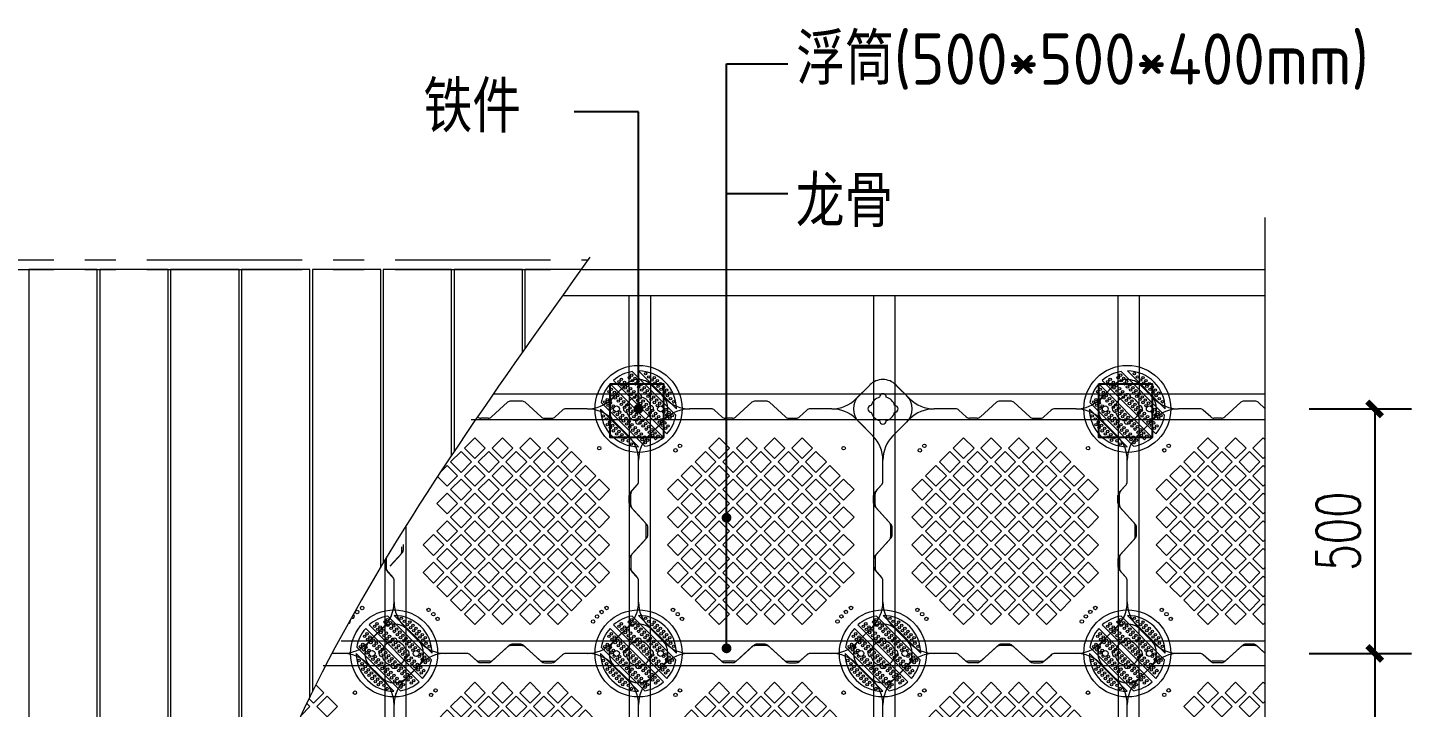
# Model space of a CAD drawing. Extents: x 28691 to 190833, y -3655 to 80068.
# Drawn here: x 49867 to 52698, y 51402 to 52792 of the extents above; entities that cross this region are included whole.
import ezdxf

# ---------------------------------------------------------------- set-up
doc = ezdxf.new("R2010")
doc.units = 0
doc.header["$LTSCALE"] = 10
doc.header["$MEASUREMENT"] = 0
doc.linetypes.add('CENTER', pattern=[50.8, 31.75, -6.35, 6.35, -6.35])
for name, color, linetype, lineweight in [('2维浮筒', 7, 'Continuous', 5), ('码头标注', 3, 'Continuous', 13), ('辅助线', 252, 'CENTER', 5)]:
    doc.layers.add(name, color=color, linetype=linetype, lineweight=lineweight)
for name, color, linetype in [('8#槽钢', 6, 'Continuous'), ('PUB_DIM', 3, 'Continuous'), ('PUB_TEXT', 7, 'Continuous'), ('浮动码头木地板', 32, 'Continuous')]:
    doc.layers.add(name, color=color, linetype=linetype)
doc.styles.add('_TCH_DIM_T3', font='SIMPLEX', dxfattribs={"width": 0.705882, "bigfont": 'GBCBIG'})
doc.styles.add('HZ', font='ISOCP', dxfattribs={"width": 0.8, "bigfont": '0HZTXT'})
doc.styles.get("Standard").update_dxf_attribs({"font": 'gbenor.shx', "bigfont": 'gbcbig.shx'})
doc.dimstyles.new('_TCH_ARCH&&30', dxfattribs={"dimtxt": 89.25, "dimasz": 30, "dimexe": 75, "dimexo": 90, "dimgap": 30, "dimtad": 1, "dimdec": 0, "dimzin": 0, "dimdsep": 46, "dimtxsty": '_TCH_DIM_T3', "dimblk": 'ARCHTICK', "dimcen": 0.09, "dimclrt": 7, "dimazin": 2, "dimtfac": 1, "dimtdec": 0, "dimtix": 1, "dimtmove": 2, "dimatfit": 3, "dimfxl": 1, "dimtolj": 1, "dimtzin": 0, "dimarcsym": 0})
doc.dimstyles.new('ISO-25', dxfattribs={"dimtxt": 2.5, "dimasz": 2.5, "dimexe": 1.25, "dimexo": 0.625, "dimtad": 1, "dimtxsty": 'Standard', "dimcen": 2.5, "dimadec": 0, "dimazin": 0, "dimtfac": 1, "dimtmove": 0, "dimatfit": 3, "dimfxl": 1, "dimarcsym": 0})

# ---------------------------------------------------------------- blocks, each defined once
blk = doc.blocks.new('旗华浮筒')
at = {"layer": '2维浮筒', "color": 150, "lineweight": 0}
for p, q in [((-548.8, 526.9), (-526.9, 548.8)), ((-473.2, 548.8), (-444.8, 520.5)), ((-26.8, 548.8), (-55.2, 520.5)), ((26.9, 548.8), (48.8, 526.9)), ((-332.9, 513.4), (-344.7, 502.6)), ((-303.9, 516), (-326.1, 516)), ((-297.1, 513.4), (-264.4, 483.6)), ((-202.9, 513.4), (-235.6, 483.6)), ((-196.1, 516), (-173.9, 516)), ((-167.1, 513.4), (-155.3, 502.6)), ((-395.4, 500), (-351.5, 500)), ((-148.5, 500), (-104.7, 500)), ((-548.8, 473.2), (-520.5, 444.8)), ((-479.5, 444.8), (-444.8, 479.5)), ((-257.6, 481), (-242.4, 481)), ((-20.5, 444.8), (-55.2, 479.5)), ((48.8, 473.2), (20.5, 444.8)), ((-500, 351.5), (-500, 395.4)), ((0, 351.3), (0, 395.4)), ((-513.4, 332.9), (-502.6, 344.7)), ((-16.4, 329.4), (-2.6, 344.5)), ((-516, 303.9), (-516, 326.1)), ((-19, 307.4), (-19, 322.6)), ((-513.4, 297.1), (-483.6, 264.4)), ((-16.4, 300.6), (13.4, 267.9)), ((-481, 242.4), (-481, 257.6)), ((-250, 257.1), (-228.8, 278.3)), ((-242.9, 250), (-221.7, 271.2)), ((16, 238.9), (16, 261.1)), ((-513.4, 202.9), (-483.6, 235.6)), ((-16.4, 199.4), (13.4, 232.1)), ((-516, 196.1), (-516, 173.9)), ((-19, 192.6), (-19, 177.4)), ((-16.4, 170.6), (-2.6, 155.5)), ((-513.4, 167.1), (-502.6, 155.3)), ((-500, 104.7), (-500, 148.5)), ((0, 104.7), (0, 148.7)), ((-548.8, 26.8), (-520.5, 55.2)), ((-444.8, 20.5), (-479.5, 55.2)), ((-55.2, 20.5), (-20.5, 55.2)), ((48.8, 26.8), (20.5, 55.2)), ((-395.4, 0), (-351.3, 0)), ((-329.4, 16.4), (-344.5, 2.6)), ((-307.4, 19), (-322.6, 19)), ((-300.6, 16.4), (-267.9, -13.4)), ((-199.4, 16.4), (-232.1, -13.4)), ((-192.6, 19), (-177.4, 19)), ((-170.6, 16.4), (-155.5, 2.6)), ((-148.7, 0), (-104.7, 0)), ((-526.9, -48.8), (-548.8, -26.9)), ((-473.2, -48.8), (-444.8, -20.5)), ((-261.1, -16), (-238.9, -16)), ((-26.8, -48.8), (-55.2, -20.5)), ((48.8, -26.9), (26.9, -48.8))]:
    blk.add_line(p, q, dxfattribs=at)
for points in [[(-334.9, 398.5), (-313.6, 419.7), (-334.9, 440.9), (-356.1, 419.7)], [(-278.3, 398.5), (-257.1, 419.7), (-278.3, 440.9), (-299.5, 419.7)], [(-221.7, 398.5), (-200.5, 419.7), (-221.7, 440.9), (-242.9, 419.7)], [(-165.1, 398.5), (-143.9, 419.7), (-165.1, 440.9), (-186.4, 419.7)], [(-363.1, 370.2), (-341.9, 391.4), (-363.1, 412.6), (-384.4, 391.4)], [(-306.6, 370.2), (-285.4, 391.4), (-306.6, 412.6), (-327.8, 391.4)], [(-250, 370.2), (-228.8, 391.4), (-250, 412.6), (-271.2, 391.4)], [(-193.4, 370.2), (-172.2, 391.4), (-193.4, 412.6), (-214.6, 391.4)], [(-136.9, 370.2), (-115.6, 391.4), (-136.9, 412.6), (-158.1, 391.4)], [(-391.4, 341.9), (-370.2, 363.1), (-391.4, 384.4), (-412.6, 363.1)], [(-334.9, 341.9), (-313.6, 363.1), (-334.9, 384.4), (-356.1, 363.1)], [(-278.3, 341.9), (-257.1, 363.1), (-278.3, 384.4), (-299.5, 363.1)], [(-221.7, 341.9), (-200.5, 363.1), (-221.7, 384.4), (-242.9, 363.1)], [(-165.1, 341.9), (-143.9, 363.1), (-165.1, 384.4), (-186.4, 363.1)], [(-108.6, 341.9), (-87.4, 363.1), (-108.6, 384.4), (-129.8, 363.1)], [(-419.7, 313.6), (-398.5, 334.9), (-419.7, 356.1), (-440.9, 334.9)], [(-363.1, 313.6), (-341.9, 334.9), (-363.1, 356.1), (-384.4, 334.9)], [(-306.6, 313.6), (-285.4, 334.9), (-306.6, 356.1), (-327.8, 334.9)], [(-250, 313.6), (-228.8, 334.9), (-250, 356.1), (-271.2, 334.9)], [(-193.4, 313.6), (-172.2, 334.9), (-193.4, 356.1), (-214.6, 334.9)], [(-136.9, 313.6), (-115.6, 334.9), (-136.9, 356.1), (-158.1, 334.9)], [(-80.3, 313.6), (-59.1, 334.9), (-80.3, 356.1), (-101.5, 334.9)], [(-391.4, 285.4), (-370.2, 306.6), (-391.4, 327.8), (-412.6, 306.6)], [(-334.9, 285.4), (-313.6, 306.6), (-334.9, 327.8), (-356.1, 306.6)], [(-278.3, 285.4), (-257.1, 306.6), (-278.3, 327.8), (-299.5, 306.6)], [(-221.7, 285.4), (-200.5, 306.6), (-221.7, 327.8), (-242.9, 306.6)], [(-165.1, 285.4), (-143.9, 306.6), (-165.1, 327.8), (-186.4, 306.6)], [(-108.6, 285.4), (-87.4, 306.6), (-108.6, 327.8), (-129.8, 306.6)], [(-419.7, 257.1), (-398.5, 278.3), (-419.7, 299.5), (-440.9, 278.3)], [(-363.1, 257.1), (-341.9, 278.3), (-363.1, 299.5), (-384.4, 278.3)], [(-306.6, 257.1), (-285.4, 278.3), (-306.6, 299.5), (-327.8, 278.3)], [(-193.4, 257.1), (-172.2, 278.3), (-193.4, 299.5), (-214.6, 278.3)], [(-136.9, 257.1), (-115.6, 278.3), (-136.9, 299.5), (-158.1, 278.3)], [(-80.3, 257.1), (-59.1, 278.3), (-80.3, 299.5), (-101.5, 278.3)], [(-391.4, 228.8), (-370.2, 250), (-391.4, 271.2), (-412.6, 250)], [(-334.9, 228.8), (-313.6, 250), (-334.9, 271.2), (-356.1, 250)], [(-278.3, 228.8), (-257.1, 250), (-278.3, 271.2), (-299.5, 250)], [(-165.1, 228.8), (-143.9, 250), (-165.1, 271.2), (-186.4, 250)], [(-108.6, 228.8), (-87.4, 250), (-108.6, 271.2), (-129.8, 250)], [(-419.7, 200.5), (-398.5, 221.7), (-419.7, 242.9), (-440.9, 221.7)], [(-363.1, 200.5), (-341.9, 221.7), (-363.1, 242.9), (-384.4, 221.7)], [(-306.6, 200.5), (-285.4, 221.7), (-306.6, 242.9), (-327.8, 221.7)], [(-250, 200.5), (-228.8, 221.7), (-250, 242.9), (-271.2, 221.7)], [(-193.4, 200.5), (-172.2, 221.7), (-193.4, 242.9), (-214.6, 221.7)], [(-136.9, 200.5), (-115.6, 221.7), (-136.9, 242.9), (-158.1, 221.7)], [(-80.3, 200.5), (-59.1, 221.7), (-80.3, 242.9), (-101.5, 221.7)], [(-391.4, 172.2), (-370.2, 193.4), (-391.4, 214.6), (-412.6, 193.4)], [(-334.9, 172.2), (-313.6, 193.4), (-334.9, 214.6), (-356.1, 193.4)], [(-278.3, 172.2), (-257.1, 193.4), (-278.3, 214.6), (-299.5, 193.4)], [(-221.7, 172.2), (-200.5, 193.4), (-221.7, 214.6), (-242.9, 193.4)], [(-165.1, 172.2), (-143.9, 193.4), (-165.1, 214.6), (-186.4, 193.4)], [(-108.6, 172.2), (-87.4, 193.4), (-108.6, 214.6), (-129.8, 193.4)], [(-419.7, 143.9), (-398.5, 165.1), (-419.7, 186.4), (-440.9, 165.1)], [(-363.1, 143.9), (-341.9, 165.1), (-363.1, 186.4), (-384.4, 165.1)], [(-306.6, 143.9), (-285.4, 165.1), (-306.6, 186.4), (-327.8, 165.1)], [(-250, 143.9), (-228.8, 165.1), (-250, 186.4), (-271.2, 165.1)], [(-193.4, 143.9), (-172.2, 165.1), (-193.4, 186.4), (-214.6, 165.1)], [(-136.9, 143.9), (-115.6, 165.1), (-136.9, 186.4), (-158.1, 165.1)], [(-80.3, 143.9), (-59.1, 165.1), (-80.3, 186.4), (-101.5, 165.1)], [(-391.4, 115.6), (-370.2, 136.9), (-391.4, 158.1), (-412.6, 136.9)], [(-334.9, 115.6), (-313.6, 136.9), (-334.9, 158.1), (-356.1, 136.9)], [(-278.3, 115.6), (-257.1, 136.9), (-278.3, 158.1), (-299.5, 136.9)], [(-221.7, 115.6), (-200.5, 136.9), (-221.7, 158.1), (-242.9, 136.9)], [(-165.1, 115.6), (-143.9, 136.9), (-165.1, 158.1), (-186.4, 136.9)], [(-108.6, 115.6), (-87.4, 136.9), (-108.6, 158.1), (-129.8, 136.9)], [(-363.1, 87.4), (-341.9, 108.6), (-363.1, 129.8), (-384.4, 108.6)], [(-306.6, 87.4), (-285.4, 108.6), (-306.6, 129.8), (-327.8, 108.6)], [(-250, 87.4), (-228.8, 108.6), (-250, 129.8), (-271.2, 108.6)], [(-193.4, 87.4), (-172.2, 108.6), (-193.4, 129.8), (-214.6, 108.6)], [(-136.9, 87.4), (-115.6, 108.6), (-136.9, 129.8), (-158.1, 108.6)], [(-334.9, 59.1), (-313.6, 80.3), (-334.9, 101.5), (-356.1, 80.3)], [(-278.3, 59.1), (-257.1, 80.3), (-278.3, 101.5), (-299.5, 80.3)], [(-221.7, 59.1), (-200.5, 80.3), (-221.7, 101.5), (-242.9, 80.3)], [(-165.1, 59.1), (-143.9, 80.3), (-165.1, 101.5), (-186.4, 80.3)]]:
    blk.add_lwpolyline(points, close=True, dxfattribs=at)
for points in [[(-228.8, 278.3), (-250, 299.5), (-271.2, 278.3), (-250, 257.1)], [(-242.9, 250), (-221.7, 228.8), (-200.5, 250), (-221.7, 271.2)]]:
    blk.add_lwpolyline(points, dxfattribs=at)
for centre in [(-411, 429.4), (-84.8, 424.4), (-429.4, 411), (-419.7, 419.7), (-75.6, 415.2), (-434.7, 92.9), (-424.4, 84.8), (-415.2, 75.6), (-407.1, 65.3), (-80.3, 80.3)]:
    blk.add_circle(centre, 3.5, dxfattribs=at)
for centre, radius, start, end in [((-500, 522), 38, 45, 135), ((0, 522), 38, 45, 135), ((-522, 500), 38, 135, 225), ((-500, 500), 25, 106.2602, 163.7398), ((-500, 524), 7, 0, 180), ((-500, 500), 25, 16.2602, 73.7398), ((-395.3, 570), 70, 225, 270), ((-326.1, 506), 10, 90, 132.2737), ((-303.9, 506), 10, 47.7263, 90), ((-196.1, 506), 10, 90, 132.2737), ((-173.9, 506), 10, 47.7263, 90), ((-104.7, 570), 70, 270, 315), ((0, 500), 25, 106.2602, 163.7398), ((0, 524), 7, 0, 180), ((0, 500), 25, 16.2602, 73.7398), ((22, 500), 38, 315, 45), ((-524, 500), 7, 90, 270), ((-500, 500), 25, 196.2602, 253.7398), ((-500, 500), 25, 286.2602, 343.7398), ((-476, 500), 7, 270, 90), ((-395.3, 430), 70, 90, 135), ((-351.5, 510), 10, 270, 312.2737), ((-257.6, 491), 10, 227.7263, 270), ((-242.4, 491), 10, 270, 312.2737), ((-148.5, 510), 10, 227.7263, 270), ((-104.7, 430), 70, 45, 90), ((-24, 500), 7, 90, 270), ((0, 500), 25, 196.2602, 253.7398), ((0, 500), 25, 286.2602, 343.7398), ((24, 500), 7, 270, 90), ((-500, 476), 7, 180, 0), ((0, 476), 7, 180, 0), ((-570, 395.3), 70, 0, 45), ((-430, 395.3), 70, 135, 180), ((-70, 395.3), 70, 0, 45), ((70, 395.3), 70, 135, 180), ((-510, 351.5), 10, 317.7263, 0), ((-10, 351.3), 10, 317.7263, 0), ((-506, 326.1), 10, 137.7263, 180), ((-9, 322.6), 10, 137.7263, 180), ((-506, 303.9), 10, 180, 222.2737), ((-9, 307.4), 10, 180, 222.2737), ((-491, 257.6), 10, 0, 42.2737), ((6, 261.1), 10, 0, 42.2737), ((-491, 242.4), 10, 317.7263, 0), ((6, 238.9), 10, 317.7263, 0), ((-506, 196.1), 10, 137.7263, 180), ((-9, 192.6), 10, 137.7263, 180), ((-506, 173.9), 10, 180, 222.2737), ((-9, 177.4), 10, 180, 222.2737), ((-510, 148.5), 10, 0, 42.2737), ((-10, 148.7), 10, 0, 42.2737), ((-570, 104.7), 70, 315, 0), ((-430, 104.7), 70, 180, 225), ((-70, 104.7), 70, 315, 0), ((70, 104.7), 70, 180, 225), ((-500, 24), 7, 0, 180), ((0, 24), 7, 0, 180), ((-522, 0), 38, 135, 225), ((-524, 0), 7, 90, 270), ((-500, 0), 25, 106.2602, 163.7398), ((-500, 0), 25, 16.2602, 73.7398), ((-476, 0), 7, 270, 90), ((-395.3, 70), 70, 225, 270), ((-395.3, -70), 70, 90, 135), ((-351.3, 10), 10, 270, 312.2737), ((-322.6, 9), 10, 90, 132.2737), ((-307.4, 9), 10, 47.7263, 90), ((-192.6, 9), 10, 90, 132.2737), ((-177.4, 9), 10, 47.7263, 90), ((-148.7, 10), 10, 227.7263, 270), ((-104.7, 70), 70, 270, 315), ((-104.7, -70), 70, 45, 90), ((-24, 0), 7, 90, 270), ((0, 0), 25, 106.2602, 163.7398), ((0, 0), 25, 16.2602, 73.7398), ((24, 0), 7, 270, 90), ((22, 0), 38, 315, 45), ((-500, 0), 25, 196.2602, 253.7398), ((-500, -24), 7, 180, 0), ((-500, 0), 25, 286.2602, 343.7398), ((-261.1, -6), 10, 227.7263, 270), ((-238.9, -6), 10, 270, 312.2737), ((0, 0), 25, 196.2602, 253.7398), ((0, -24), 7, 180, 0), ((0, 0), 25, 286.2602, 343.7398), ((-500, -22), 38, 225, 315), ((0, -22), 38, 225, 315)]:
    blk.add_arc(centre, radius, start, end, dxfattribs=at)
blk = doc.blocks.new('_ArchTick')
at = {"color": 0, "linetype": 'ByBlock', "const_width": 0.4}
blk.add_lwpolyline([(-0.5, -0.5), (0.5, 0.5)], dxfattribs=at)
blk = doc.blocks.new('*D74')
at = {"layer": 'Defpoints', "color": 0, "transparency": 16777216}
for p in [(52398.8, 52012.6), (52398.8, 51512.6), (52622.6, 51512.6)]:
    blk.add_point(p, dxfattribs=at)
at = {"layer": 'PUB_DIM', "color": 0, "lineweight": -2, "transparency": 16777216}
for p, q in [((52488.8, 52012.6), (52697.6, 52012.6)), ((52622.6, 52012.6), (52622.6, 51512.6)), ((52488.8, 51512.6), (52697.6, 51512.6))]:
    blk.add_line(p, q, dxfattribs=at)
at = {"layer": 'PUB_DIM', "color": 0, "lineweight": -2, "transparency": 16777216, "xscale": 30, "yscale": 30, "zscale": 30}
for p, rotation in [((52622.6, 52012.6), 90), ((52622.6, 51512.6), 270)]:
    blk.add_blockref('_ArchTick', p, dxfattribs=dict(at, rotation=rotation))
at = {"layer": 'PUB_DIM', "color": 7, "transparency": 16777216, "insert": (52547.9, 51762.6), "char_height": 89.25, "attachment_point": 5, "rotation": 90, "style": '_TCH_DIM_T3'}
blk.add_mtext('\\A1;500', dxfattribs=at)
blk = doc.blocks.new('*D73')
at = {"layer": 'Defpoints', "color": 0, "transparency": 16777216}
for p in [(52398.8, 51512.6), (52398.8, 51012.6), (52622.6, 51012.6)]:
    blk.add_point(p, dxfattribs=at)
at = {"layer": 'PUB_DIM', "color": 0, "lineweight": -2, "transparency": 16777216}
for p, q in [((52488.8, 51512.6), (52697.6, 51512.6)), ((52622.6, 51512.6), (52622.6, 51012.6)), ((52488.8, 51012.6), (52697.6, 51012.6))]:
    blk.add_line(p, q, dxfattribs=at)
at = {"layer": 'PUB_DIM', "color": 0, "lineweight": -2, "transparency": 16777216, "xscale": 30, "yscale": 30, "zscale": 30}
for p, rotation in [((52622.6, 51512.6), 90), ((52622.6, 51012.6), 270)]:
    blk.add_blockref('_ArchTick', p, dxfattribs=dict(at, rotation=rotation))
at = {"layer": 'PUB_DIM', "color": 7, "transparency": 16777216, "insert": (52547.9, 51262.6), "char_height": 89.25, "attachment_point": 5, "rotation": 90, "style": '_TCH_DIM_T3'}
blk.add_mtext('\\A1;500', dxfattribs=at)
blk = doc.blocks.new('dsm2')
at = {"color": 150, "lineweight": 5}
for p, q in [((-77.5, 0.3), (-0.3, 77.5)), ((-76.4, -12.8), (12.8, 76.4)), ((-58.2, -51.2), (51.2, 58.2)), ((-51.2, -58.2), (58.2, 51.2)), ((-12.8, -76.4), (76.4, 12.8)), ((0.3, -77.5), (77.5, -0.3))]:
    blk.add_line(p, q, dxfattribs=at)
for centre, radius in [((0, 0), 89), ((-38.5, 57.6), 2.5), ((-32.2, 64), 2.5), ((-27.2, 59), 2.5), ((-20.9, 65.4), 2.5), ((-14.5, 71.8), 2.5), ((1.1, 56.2), 2.5), ((7.4, 62.6), 2.5), ((12.4, 57.6), 2.5), ((13.8, 68.9), 2.5), ((18.7, 64), 2.5), ((35, 60.5), 2.5), ((40, 55.5), 2.5), ((-64, 32.2), 2.5), ((-59, 27.2), 2.5), ((-57.6, 38.5), 2.5), ((-52.7, 33.6), 2.5), ((-51.3, 44.9), 2.5), ((-46.3, 40), 2.5), ((-44.9, 51.3), 2.5), ((-40, 46.3), 2.5), ((-33.6, 52.7), 2.5), ((-24.4, 30.8), 2.5), ((-19.4, 25.8), 2.5), ((-18, 37.1), 2.5), ((-13.1, 32.2), 2.5), ((-11.7, 43.5), 2.5), ((-6.7, 38.5), 2.5), ((0, 45), 6), ((3.2, 28.6), 2.5), ((6, 51.3), 2.5), ((9.5, 35), 2.5), ((14.5, 30.1), 2.5), ((15.9, 41.4), 2.5), ((20.9, 36.4), 2.5), ((22.3, 47.7), 2.5), ((27.2, 42.8), 2.5), ((28.6, 54.1), 2.5), ((33.6, 49.1), 2.5), ((42.8, 27.2), 2.5), ((49.1, 33.6), 2.5), ((54.1, 28.6), 2.5), ((55.5, 40), 2.5), ((60.5, 35), 2.5), ((-71.8, 14.5), 2.5), ((-65.4, 20.9), 2.5), ((-56.2, -1.1), 2.5), ((-49.9, 5.3), 2.5), ((-44.9, 0.4), 2.5), ((-43.5, 11.7), 2.5), ((-38.5, 6.7), 2.5), ((-37.1, 18), 2.5), ((-32.2, 13.1), 2.5), ((-30.8, 24.4), 2.5), ((-25.8, 19.4), 2.5), ((-22.3, 3.2), 2.5), ((-17.3, -1.8), 2.5), ((-15.9, 9.5), 2.5), ((-11, 4.6), 2.5), ((-9.5, 15.9), 2.5), ((-4.6, 11), 2.5), ((-3.2, 22.3), 2.5), ((1.8, 17.3), 2.5), ((8.1, 23.7), 2.5), ((17.3, 1.8), 2.5), ((23.7, 8.1), 2.5), ((28.6, 3.2), 2.5), ((30.1, 14.5), 2.5), ((35, 9.5), 2.5), ((36.4, 20.9), 2.5), ((41.4, 15.9), 2.5), ((44.9, -0.4), 2.5), ((47.7, 22.3), 2.5), ((51.3, 6), 2.5), ((56.2, 1.1), 2.5), ((57.6, 12.4), 2.5), ((62.6, 7.4), 2.5), ((64, 18.7), 2.5), ((68.9, 13.8), 2.5), ((-68.9, -13.8), 2.5), ((-64, -18.7), 2.5), ((-62.6, -7.4), 2.5), ((-57.6, -12.4), 2.5), ((-54.1, -28.6), 2.5), ((-51.3, -6), 2.5), ((-47.7, -22.3), 2.5), ((-42.8, -27.2), 2.5), ((-41.4, -15.9), 2.5), ((-36.4, -20.9), 2.5), ((-35, -9.5), 2.5), ((-30.1, -14.5), 2.5), ((-28.6, -3.2), 2.5), ((-23.7, -8.1), 2.5), ((-14.5, -30.1), 2.5), ((-8.1, -23.7), 2.5), ((-3.2, -28.6), 2.5), ((-1.8, -17.3), 2.5), ((3.2, -22.3), 2.5), ((4.6, -11), 2.5), ((9.5, -15.9), 2.5), ((11, -4.6), 2.5), ((15.9, -9.5), 2.5), ((19.4, -25.8), 2.5), ((22.3, -3.2), 2.5), ((24.4, -30.8), 2.5), ((25.8, -19.4), 2.5), ((30.8, -24.4), 2.5), ((32.2, -13.1), 2.5), ((37.1, -18), 2.5), ((38.5, -6.7), 2.5), ((43.5, -11.7), 2.5), ((49.9, -5.3), 2.5), ((59, -27.2), 2.5), ((65.4, -20.9), 2.5), ((71.8, -14.5), 2.5), ((-60.5, -35), 2.5), ((-55.5, -40), 2.5), ((-49.1, -33.6), 2.5), ((-40, -55.5), 2.5), ((-33.6, -49.1), 2.5), ((-28.6, -54.1), 2.5), ((-27.2, -42.8), 2.5), ((-22.3, -47.7), 2.5), ((-20.9, -36.4), 2.5), ((-15.9, -41.4), 2.5), ((-12.4, -57.6), 2.5), ((-9.5, -35), 2.5), ((-6, -51.3), 2.5), ((0, -45), 6), ((-1.1, -56.2), 2.5), ((6.7, -38.5), 2.5), ((11.7, -43.5), 2.5), ((13.1, -32.2), 2.5), ((18, -37.1), 2.5), ((27.2, -59), 2.5), ((33.6, -52.7), 2.5), ((38.5, -57.6), 2.5), ((40, -46.3), 2.5), ((44.9, -51.3), 2.5), ((46.3, -40), 2.5), ((51.3, -44.9), 2.5), ((52.7, -33.6), 2.5), ((57.6, -38.5), 2.5), ((64, -32.2), 2.5), ((-35, -60.5), 2.5), ((-18.7, -64), 2.5), ((-13.8, -68.9), 2.5), ((-7.4, -62.6), 2.5), ((14.5, -71.8), 2.5), ((20.9, -65.4), 2.5), ((32.2, -64), 2.5)]:
    blk.add_circle(centre, radius, dxfattribs=at)
for centre, radius, start, end in [((0, 0), 77.5, 90.2087, 179.7913), ((0, 0), 77.5, 48.6991, 80.4959), ((-5.3, 49.9), 2.5, 9.9886, 265.1119), ((0, 0), 77.5, 9.5041, 41.3009), ((0, 0), 77.5, 189.5041, 221.3009), ((0, 0), 77.5, 270.2087, 359.7913), ((5.3, -49.9), 2.5, 189.9886, 85.1119), ((0, 0), 77.5, 228.6991, 260.4959)]:
    blk.add_arc(centre, radius, start, end, dxfattribs=at)
blk = doc.blocks.new('ds')
at = {"color": 251, "lineweight": 5, "rotation": 90}
blk.add_blockref('dsm2', (0, 0), dxfattribs=at)

msp = doc.modelspace()

# ---------------------------------------------------------------- linework, layer by layer
for points in [[(51058.19, 52063.762), (51167.563, 52063.762), (51167.563, 51954.388), (51058.19, 51954.388)], [(52058.19, 52063.686), (52167.563, 52063.686), (52167.563, 51954.313), (52058.19, 51954.313)]]:
    msp.add_lwpolyline(points, close=True)
at = {"layer": '2维浮筒', "color": 150, "lineweight": 0}
for p, q in [((51089.58, 52061.439), (51061.254, 52033.113)), ((52067.584, 52039.518), (52089.504, 52061.439)), ((52143.244, 52061.439), (52171.57, 52033.113)), ((50815.773, 51996.211), (50848.552, 52026.01)), ((50877.546, 52028.611), (50855.278, 52028.611)), ((50917.052, 51996.211), (50884.273, 52026.01)), ((50945.773, 51996.211), (50960.952, 52010.01)), ((51011.681, 52012.611), (50967.678, 52012.611)), ((52265.146, 52012.611), (52220.992, 52012.611)), ((52287.052, 51996.211), (52271.873, 52010.01)), ((52315.773, 51996.211), (52348.552, 52026.01)), ((52377.546, 52028.611), (52355.278, 52028.611)), ((52398.825, 52012.78), (52384.273, 52026.01)), ((50787.052, 51996.211), (50786.986, 51996.271)), ((50809.046, 51993.611), (50793.778, 51993.611)), ((50923.778, 51993.611), (50939.046, 51993.611)), ((51095.91, 51957.377), (51061.179, 51992.108)), ((52067.584, 51985.778), (52095.91, 51957.453)), ((52171.646, 51992.108), (52136.915, 51957.377)), ((52309.046, 51993.611), (52293.778, 51993.611)), ((51116.412, 51863.877), (51116.412, 51907.88)), ((52116.412, 51864.077), (52116.412, 51907.88)), ((51097.412, 51819.977), (51097.412, 51835.245)), ((51100.013, 51841.971), (51113.812, 51857.15)), ((52100.412, 51816.477), (52100.412, 51838.745)), ((52103.013, 51845.471), (52113.812, 51857.35)), ((51100.013, 51813.25), (51129.812, 51780.471)), ((52103.013, 51809.75), (52132.812, 51776.971)), ((51132.412, 51751.477), (51132.412, 51773.745)), ((52135.412, 51754.977), (52135.412, 51770.245)), ((50632.412, 51721.499), (50632.412, 51730.41)), ((50635.412, 51724.999), (50635.412, 51735.224)), ((51100.013, 51711.971), (51129.812, 51744.75)), ((52103.013, 51715.471), (52132.812, 51748.25)), ((50597.412, 51703.295), (50597.412, 51689.977)), ((50600.412, 51708.26), (50600.412, 51686.477)), ((50608.003, 51690.783), (50629.812, 51714.773)), ((50608.372, 51691.39), (50632.812, 51718.273)), ((51097.412, 51705.245), (51097.412, 51689.977)), ((52100.412, 51708.745), (52100.412, 51686.477)), ((50600.013, 51683.25), (50613.812, 51668.071)), ((50603.013, 51679.75), (50613.812, 51667.871)), ((51100.013, 51683.25), (51113.812, 51668.071)), ((52103.013, 51679.75), (52113.812, 51667.871)), ((50616.412, 51617.19), (50616.412, 51661.345)), ((50616.412, 51617.19), (50616.412, 51661.145)), ((51116.412, 51617.19), (51116.412, 51661.345)), ((52116.412, 51617.19), (52116.412, 51661.145)), ((50595.91, 51567.844), (50561.179, 51533.113)), ((50589.58, 51561.439), (50561.254, 51533.113)), ((50567.584, 51539.443), (50595.91, 51567.768)), ((50671.646, 51533.113), (50636.915, 51567.844)), ((50665.24, 51539.443), (50636.915, 51567.768)), ((50643.32, 51561.439), (50665.24, 51539.518)), ((51095.91, 51567.844), (51061.179, 51533.113)), ((52067.584, 51539.443), (52095.91, 51567.768)), ((52067.584, 51539.518), (52089.504, 51561.439)), ((52171.646, 51533.113), (52136.915, 51567.844)), ((52143.244, 51561.439), (52171.57, 51533.113)), ((50819.273, 51499.211), (50852.052, 51529.01)), ((50874.046, 51531.611), (50858.778, 51531.611)), ((50913.552, 51499.211), (50880.773, 51529.01)), ((52315.773, 51496.211), (52348.552, 51526.01)), ((52319.273, 51499.211), (52352.052, 51529.01)), ((52377.546, 51528.611), (52355.278, 51528.611)), ((52374.046, 51531.611), (52358.778, 51531.611)), ((52398.825, 51512.598), (52380.773, 51529.01)), ((52398.825, 51512.78), (52384.273, 51526.01)), ((50511.681, 51512.611), (50489.26, 51512.611)), ((50511.681, 51512.611), (50489.26, 51512.611)), ((50764.946, 51512.611), (50720.992, 51512.611)), ((50783.552, 51499.211), (50771.673, 51510.01)), ((50812.546, 51496.611), (50790.278, 51496.611)), ((50920.278, 51496.611), (50942.546, 51496.611)), ((50949.273, 51499.211), (50961.152, 51510.01)), ((51011.681, 51512.611), (50967.878, 51512.611)), ((52265.146, 51512.611), (52220.992, 51512.611)), ((52264.946, 51512.611), (52220.992, 51512.611)), ((52283.552, 51499.211), (52271.673, 51510.01)), ((52287.052, 51496.211), (52271.873, 51510.01)), ((52312.546, 51496.611), (52290.278, 51496.611)), ((50595.91, 51457.377), (50561.179, 51492.108)), ((50589.58, 51463.782), (50561.254, 51492.108)), ((50589.504, 51463.782), (50567.584, 51485.703)), ((50665.24, 51485.778), (50636.915, 51457.453)), ((50643.244, 51463.782), (50671.57, 51492.108)), ((50665.24, 51485.703), (50643.32, 51463.782)), ((51089.58, 51463.782), (51061.254, 51492.108)), ((52067.584, 51485.778), (52095.91, 51457.453)), ((52089.504, 51463.782), (52067.584, 51485.703)), ((52171.646, 51492.108), (52136.915, 51457.377)), ((52143.244, 51463.782), (52171.57, 51492.108)), ((52309.046, 51493.611), (52293.778, 51493.611)), ((50616.412, 51363.877), (50616.412, 51407.88)), ((52116.412, 51364.077), (52116.412, 51407.88))]:
    msp.add_line(p, q, dxfattribs=at)
at = {"layer": '2维浮筒', "color": 251, "lineweight": 0}
for p, q in [((51143.32, 52061.439), (51165.24, 52039.518)), ((51165.24, 51985.778), (51136.915, 51957.453))]:
    msp.add_line(p, q, dxfattribs=at)
at = {"layer": '2维浮筒', "color": 8, "lineweight": 0}
for p, q in [((51165.24, 51539.443), (51136.915, 51567.768)), ((51165.24, 51485.703), (51143.32, 51463.782))]:
    msp.add_line(p, q, dxfattribs=at)
at = {"layer": '2维浮筒', "color": 150, "lineweight": 0}
for points in [[(50802.773, 51932.316), (50781.559, 51953.529), (50760.346, 51932.316), (50781.559, 51911.103)], [(50859.341, 51932.316), (50838.128, 51953.529), (50816.915, 51932.316), (50838.128, 51911.103)], [(50915.91, 51932.316), (50894.696, 51953.529), (50873.483, 51932.316), (50894.696, 51911.103)], [(50972.478, 51932.316), (50951.265, 51953.529), (50930.052, 51932.316), (50951.265, 51911.103)], [(52302.773, 51932.316), (52281.559, 51953.529), (52260.346, 51932.316), (52281.559, 51911.103)], [(52359.341, 51932.316), (52338.128, 51953.529), (52316.915, 51932.316), (52338.128, 51911.103)], [(50774.488, 51904.032), (50753.275, 51925.245), (50732.062, 51904.032), (50753.275, 51882.819)], [(50831.057, 51904.032), (50809.844, 51925.245), (50788.63, 51904.032), (50809.844, 51882.819)], [(50887.625, 51904.032), (50866.412, 51925.245), (50845.199, 51904.032), (50866.412, 51882.819)], [(50944.194, 51904.032), (50922.981, 51925.245), (50901.768, 51904.032), (50922.981, 51882.819)], [(51000.762, 51904.032), (50979.549, 51925.245), (50958.336, 51904.032), (50979.549, 51882.819)], [(52274.488, 51904.032), (52253.275, 51925.245), (52232.062, 51904.032), (52253.275, 51882.819)], [(52331.057, 51904.032), (52309.844, 51925.245), (52288.63, 51904.032), (52309.844, 51882.819)], [(52387.625, 51904.032), (52366.412, 51925.245), (52345.199, 51904.032), (52366.412, 51882.819)], [(50802.773, 51875.748), (50781.559, 51896.961), (50760.346, 51875.748), (50781.559, 51854.534)], [(50859.341, 51875.748), (50838.128, 51896.961), (50816.915, 51875.748), (50838.128, 51854.534)], [(50915.91, 51875.748), (50894.696, 51896.961), (50873.483, 51875.748), (50894.696, 51854.534)], [(50972.478, 51875.748), (50951.265, 51896.961), (50930.052, 51875.748), (50951.265, 51854.534)], [(51029.047, 51875.748), (51007.834, 51896.961), (50986.62, 51875.748), (51007.834, 51854.534)], [(52246.204, 51875.748), (52224.991, 51896.961), (52203.778, 51875.748), (52224.991, 51854.534)], [(52302.773, 51875.748), (52281.559, 51896.961), (52260.346, 51875.748), (52281.559, 51854.534)], [(52359.341, 51875.748), (52338.128, 51896.961), (52316.915, 51875.748), (52338.128, 51854.534)], [(50774.488, 51847.463), (50753.275, 51868.677), (50732.062, 51847.463), (50753.275, 51826.25)], [(50831.057, 51847.463), (50809.844, 51868.677), (50788.63, 51847.463), (50809.844, 51826.25)], [(50887.625, 51847.463), (50866.412, 51868.677), (50845.199, 51847.463), (50866.412, 51826.25)], [(50944.194, 51847.463), (50922.981, 51868.677), (50901.768, 51847.463), (50922.981, 51826.25)], [(51000.762, 51847.463), (50979.549, 51868.677), (50958.336, 51847.463), (50979.549, 51826.25)], [(51057.331, 51847.463), (51036.118, 51868.677), (51014.905, 51847.463), (51036.118, 51826.25)], [(52217.92, 51847.463), (52196.707, 51868.677), (52175.493, 51847.463), (52196.707, 51826.25)], [(52274.488, 51847.463), (52253.275, 51868.677), (52232.062, 51847.463), (52253.275, 51826.25)], [(52331.057, 51847.463), (52309.844, 51868.677), (52288.63, 51847.463), (52309.844, 51826.25)], [(52387.625, 51847.463), (52366.412, 51868.677), (52345.199, 51847.463), (52366.412, 51826.25)], [(50746.204, 51819.179), (50724.991, 51840.392), (50703.778, 51819.179), (50724.991, 51797.966)], [(50802.773, 51819.179), (50781.559, 51840.392), (50760.346, 51819.179), (50781.559, 51797.966)], [(50859.341, 51819.179), (50838.128, 51840.392), (50816.915, 51819.179), (50838.128, 51797.966)], [(50915.91, 51819.179), (50894.696, 51840.392), (50873.483, 51819.179), (50894.696, 51797.966)], [(50972.478, 51819.179), (50951.265, 51840.392), (50930.052, 51819.179), (50951.265, 51797.966)], [(51029.047, 51819.179), (51007.834, 51840.392), (50986.62, 51819.179), (51007.834, 51797.966)], [(52246.204, 51819.179), (52224.991, 51840.392), (52203.778, 51819.179), (52224.991, 51797.966)], [(52302.773, 51819.179), (52281.559, 51840.392), (52260.346, 51819.179), (52281.559, 51797.966)], [(52359.341, 51819.179), (52338.128, 51840.392), (52316.915, 51819.179), (52338.128, 51797.966)], [(50774.488, 51790.895), (50753.275, 51812.108), (50732.062, 51790.895), (50753.275, 51769.682)], [(50831.057, 51790.895), (50809.844, 51812.108), (50788.63, 51790.895), (50809.844, 51769.682)], [(50887.625, 51790.895), (50866.412, 51812.108), (50845.199, 51790.895), (50866.412, 51769.682)], [(50944.194, 51790.895), (50922.981, 51812.108), (50901.768, 51790.895), (50922.981, 51769.682)], [(51000.762, 51790.895), (50979.549, 51812.108), (50958.336, 51790.895), (50979.549, 51769.682)], [(51057.331, 51790.895), (51036.118, 51812.108), (51014.905, 51790.895), (51036.118, 51769.682)], [(52217.92, 51790.895), (52196.707, 51812.108), (52175.493, 51790.895), (52196.707, 51769.682)], [(52274.488, 51790.895), (52253.275, 51812.108), (52232.062, 51790.895), (52253.275, 51769.682)], [(52331.057, 51790.895), (52309.844, 51812.108), (52288.63, 51790.895), (52309.844, 51769.682)], [(52387.625, 51790.895), (52366.412, 51812.108), (52345.199, 51790.895), (52366.412, 51769.682)], [(50746.204, 51762.611), (50724.991, 51783.824), (50703.778, 51762.611), (50724.991, 51741.397)], [(50802.773, 51762.611), (50781.559, 51783.824), (50760.346, 51762.611), (50781.559, 51741.397)], [(50859.341, 51762.611), (50838.128, 51783.824), (50816.915, 51762.611), (50838.128, 51741.397)], [(50915.91, 51762.611), (50894.696, 51783.824), (50873.483, 51762.611), (50894.696, 51741.397)], [(50972.478, 51762.611), (50951.265, 51783.824), (50930.052, 51762.611), (50951.265, 51741.397)], [(51029.047, 51762.611), (51007.834, 51783.824), (50986.62, 51762.611), (51007.834, 51741.397)], [(52246.204, 51762.611), (52224.991, 51783.824), (52203.778, 51762.611), (52224.991, 51741.397)], [(52302.773, 51762.611), (52281.559, 51783.824), (52260.346, 51762.611), (52281.559, 51741.397)], [(52359.341, 51762.611), (52338.128, 51783.824), (52316.915, 51762.611), (52338.128, 51741.397)], [(50717.92, 51734.326), (50696.707, 51755.54), (50675.493, 51734.326), (50696.707, 51713.113)], [(50774.488, 51734.326), (50753.275, 51755.54), (50732.062, 51734.326), (50753.275, 51713.113)], [(50831.057, 51734.326), (50809.844, 51755.54), (50788.63, 51734.326), (50809.844, 51713.113)], [(50887.625, 51734.326), (50866.412, 51755.54), (50845.199, 51734.326), (50866.412, 51713.113)], [(50944.194, 51734.326), (50922.981, 51755.54), (50901.768, 51734.326), (50922.981, 51713.113)], [(51000.762, 51734.326), (50979.549, 51755.54), (50958.336, 51734.326), (50979.549, 51713.113)], [(51057.331, 51734.326), (51036.118, 51755.54), (51014.905, 51734.326), (51036.118, 51713.113)], [(52217.92, 51734.326), (52196.707, 51755.54), (52175.493, 51734.326), (52196.707, 51713.113)], [(52274.488, 51734.326), (52253.275, 51755.54), (52232.062, 51734.326), (52253.275, 51713.113)], [(52331.057, 51734.326), (52309.844, 51755.54), (52288.63, 51734.326), (52309.844, 51713.113)], [(52387.625, 51734.326), (52366.412, 51755.54), (52345.199, 51734.326), (52366.412, 51713.113)], [(50746.204, 51706.042), (50724.991, 51727.255), (50703.778, 51706.042), (50724.991, 51684.829)], [(50802.773, 51706.042), (50781.559, 51727.255), (50760.346, 51706.042), (50781.559, 51684.829)], [(50859.341, 51706.042), (50838.128, 51727.255), (50816.915, 51706.042), (50838.128, 51684.829)], [(50915.91, 51706.042), (50894.696, 51727.255), (50873.483, 51706.042), (50894.696, 51684.829)], [(50972.478, 51706.042), (50951.265, 51727.255), (50930.052, 51706.042), (50951.265, 51684.829)], [(51029.047, 51706.042), (51007.834, 51727.255), (50986.62, 51706.042), (51007.834, 51684.829)], [(52246.204, 51706.042), (52224.991, 51727.255), (52203.778, 51706.042), (52224.991, 51684.829)], [(52302.773, 51706.042), (52281.559, 51727.255), (52260.346, 51706.042), (52281.559, 51684.829)], [(52359.341, 51706.042), (52338.128, 51727.255), (52316.915, 51706.042), (52338.128, 51684.829)], [(50717.92, 51677.758), (50696.707, 51698.971), (50675.493, 51677.758), (50696.707, 51656.545)], [(50774.488, 51677.758), (50753.275, 51698.971), (50732.062, 51677.758), (50753.275, 51656.545)], [(50831.057, 51677.758), (50809.844, 51698.971), (50788.63, 51677.758), (50809.844, 51656.545)], [(50887.625, 51677.758), (50866.412, 51698.971), (50845.199, 51677.758), (50866.412, 51656.545)], [(50944.194, 51677.758), (50922.981, 51698.971), (50901.768, 51677.758), (50922.981, 51656.545)], [(51000.762, 51677.758), (50979.549, 51698.971), (50958.336, 51677.758), (50979.549, 51656.545)], [(51057.331, 51677.758), (51036.118, 51698.971), (51014.905, 51677.758), (51036.118, 51656.545)], [(52217.92, 51677.758), (52196.707, 51698.971), (52175.493, 51677.758), (52196.707, 51656.545)], [(52274.488, 51677.758), (52253.275, 51698.971), (52232.062, 51677.758), (52253.275, 51656.545)], [(52331.057, 51677.758), (52309.844, 51698.971), (52288.63, 51677.758), (52309.844, 51656.545)], [(52387.625, 51677.758), (52366.412, 51698.971), (52345.199, 51677.758), (52366.412, 51656.545)], [(50746.204, 51649.473), (50724.991, 51670.687), (50703.778, 51649.473), (50724.991, 51628.26)], [(50802.773, 51649.473), (50781.559, 51670.687), (50760.346, 51649.473), (50781.559, 51628.26)], [(50859.341, 51649.473), (50838.128, 51670.687), (50816.915, 51649.473), (50838.128, 51628.26)], [(50915.91, 51649.473), (50894.696, 51670.687), (50873.483, 51649.473), (50894.696, 51628.26)], [(50972.478, 51649.473), (50951.265, 51670.687), (50930.052, 51649.473), (50951.265, 51628.26)], [(51029.047, 51649.473), (51007.834, 51670.687), (50986.62, 51649.473), (51007.834, 51628.26)], [(52246.204, 51649.473), (52224.991, 51670.687), (52203.778, 51649.473), (52224.991, 51628.26)], [(52302.773, 51649.473), (52281.559, 51670.687), (52260.346, 51649.473), (52281.559, 51628.26)], [(52359.341, 51649.473), (52338.128, 51670.687), (52316.915, 51649.473), (52338.128, 51628.26)], [(50774.488, 51621.189), (50753.275, 51642.402), (50732.062, 51621.189), (50753.275, 51599.976)], [(50831.057, 51621.189), (50809.844, 51642.402), (50788.63, 51621.189), (50809.844, 51599.976)], [(50887.625, 51621.189), (50866.412, 51642.402), (50845.199, 51621.189), (50866.412, 51599.976)], [(50944.194, 51621.189), (50922.981, 51642.402), (50901.768, 51621.189), (50922.981, 51599.976)], [(51000.762, 51621.189), (50979.549, 51642.402), (50958.336, 51621.189), (50979.549, 51599.976)], [(52274.488, 51621.189), (52253.275, 51642.402), (52232.062, 51621.189), (52253.275, 51599.976)], [(52331.057, 51621.189), (52309.844, 51642.402), (52288.63, 51621.189), (52309.844, 51599.976)], [(52387.625, 51621.189), (52366.412, 51642.402), (52345.199, 51621.189), (52366.412, 51599.976)], [(50802.773, 51592.905), (50781.559, 51614.118), (50760.346, 51592.905), (50781.559, 51571.692)], [(50859.341, 51592.905), (50838.128, 51614.118), (50816.915, 51592.905), (50838.128, 51571.692)], [(50915.91, 51592.905), (50894.696, 51614.118), (50873.483, 51592.905), (50894.696, 51571.692)], [(50972.478, 51592.905), (50951.265, 51614.118), (50930.052, 51592.905), (50951.265, 51571.692)], [(52302.773, 51592.905), (52281.559, 51614.118), (52260.346, 51592.905), (52281.559, 51571.692)], [(52359.341, 51592.905), (52338.128, 51614.118), (52316.915, 51592.905), (52338.128, 51571.692)], [(52302.773, 51432.316), (52281.559, 51453.529), (52260.346, 51432.316), (52281.559, 51411.103)], [(52359.341, 51432.316), (52338.128, 51453.529), (52316.915, 51432.316), (52338.128, 51411.103)], [(50500.762, 51404.032), (50479.549, 51425.245), (50458.336, 51404.032), (50479.549, 51382.819)], [(52274.488, 51404.032), (52253.275, 51425.245), (52232.062, 51404.032), (52253.275, 51382.819)], [(52331.057, 51404.032), (52309.844, 51425.245), (52288.63, 51404.032), (52309.844, 51382.819)], [(52387.625, 51404.032), (52366.412, 51425.245), (52345.199, 51404.032), (52366.412, 51382.819)]]:
    msp.add_lwpolyline(points, close=True, dxfattribs=at)
for points in [[(52398.825, 51949.4), (52394.696, 51953.529), (52373.483, 51932.316), (52394.696, 51911.103), (52398.825, 51915.232)], [(50705.25, 51874.276), (50724.991, 51854.534), (50746.204, 51875.748), (50724.991, 51896.961), (50710.879, 51882.849)], [(52398.825, 51892.832), (52394.696, 51896.961), (52373.483, 51875.748), (52394.696, 51854.534), (52398.825, 51858.663)], [(52398.825, 51836.263), (52394.696, 51840.392), (52373.483, 51819.179), (52394.696, 51797.966), (52398.825, 51802.095)], [(52398.825, 51779.695), (52394.696, 51783.824), (52373.483, 51762.611), (52394.696, 51741.397), (52398.825, 51745.526)], [(52398.825, 51723.126), (52394.696, 51727.255), (52373.483, 51706.042), (52394.696, 51684.829), (52398.825, 51688.958)], [(52398.825, 51666.558), (52394.696, 51670.687), (52373.483, 51649.473), (52394.696, 51628.26), (52398.825, 51632.389)], [(52398.825, 51609.989), (52394.696, 51614.118), (52373.483, 51592.905), (52394.696, 51571.692), (52398.825, 51575.821)], [(50442.307, 51420.061), (50451.265, 51411.103), (50472.478, 51432.316), (50456.309, 51448.485)], [(52398.825, 51449.4), (52394.696, 51453.529), (52373.483, 51432.316), (52394.696, 51411.103), (52398.825, 51415.232)], [(50425.927, 51385.765), (50444.194, 51404.032), (50437.698, 51410.528)]]:
    msp.add_lwpolyline(points, dxfattribs=at)
for centre in [(51036.118, 51932.316), (52191.979, 51927.852), (52201.171, 51937.044), (50551.099, 51605.501), (51051.099, 51605.501), (50540.846, 51597.369), (50686.986, 51601.569), (50696.707, 51592.905), (50705.371, 51583.185), (51023.522, 51577.924), (51031.653, 51588.177), (51040.846, 51597.369), (52186.986, 51601.569), (52196.707, 51592.905), (52205.371, 51583.185), (52201.171, 51437.044), (50536.118, 51432.316), (52191.979, 51427.852)]:
    msp.add_circle(centre, 3.5, dxfattribs=at)
at = {"layer": '2维浮筒', "color": 251, "lineweight": 0}
for centre, radius, start, end in [((51116.45, 52034.569), 38, 44.999983, 135.000017), ((51116.412, 52012.611), 25, 16.260188, 73.739784), ((51138.37, 52012.648), 38, 315.000017, 44.999983), ((51116.412, 52012.611), 25, 286.260216, 343.739812), ((51140.412, 52012.611), 7, 270, 90)]:
    msp.add_arc(centre, radius, start, end, dxfattribs=at)
at = {"layer": '2维浮筒', "color": 150, "lineweight": 0}
for centre, radius, start, end in [((52116.374, 52034.569), 38, 44.999983, 135.000017), ((51011.757, 52082.611), 70, 270, 315.000017), ((51116.412, 52012.611), 25, 106.260216, 163.739812), ((51116.412, 52036.611), 7, 0, 180), ((52094.454, 52012.648), 38, 135.000017, 224.999983), ((52116.412, 52012.611), 25, 106.260216, 163.739812), ((52116.412, 52036.611), 7, 0, 180), ((52116.412, 52012.611), 25, 16.260188, 73.739784), ((52221.068, 52082.611), 70, 224.999983, 270), ((50855.278, 52018.611), 10, 90, 132.273722), ((50877.546, 52018.611), 10, 47.726278, 90), ((50967.678, 52002.611), 10, 90, 132.273722), ((51011.681, 51942.611), 70, 44.999983, 90), ((51092.412, 52012.611), 7, 90, 270), ((51116.412, 52012.611), 25, 196.260188, 253.739784), ((52092.412, 52012.611), 7, 90, 270), ((52116.412, 52012.611), 25, 196.260188, 253.739784), ((52116.412, 52012.611), 25, 286.260216, 343.739812), ((52140.412, 52012.611), 7, 270, 90), ((52221.143, 51942.611), 70, 90, 135.000017), ((52265.146, 52002.611), 10, 47.726278, 90), ((52355.278, 52018.611), 10, 90, 132.273722), ((52377.546, 52018.611), 10, 47.726278, 90), ((50793.778, 52003.611), 10, 227.726278, 270), ((50809.046, 52003.611), 10, 270, 312.273722), ((50923.778, 52003.611), 10, 227.726278, 270), ((50939.046, 52003.611), 10, 270, 312.273722), ((51116.412, 51988.611), 7, 180, 0), ((52116.412, 51988.611), 7, 180, 0), ((52293.778, 52003.611), 10, 227.726278, 270), ((52309.046, 52003.611), 10, 270, 312.273722), ((51046.412, 51907.88), 70, 0, 44.999983), ((52046.412, 51907.955), 70, 0, 44.999983), ((52186.412, 51907.88), 70, 135.000017, 180), ((51106.412, 51863.877), 10, 317.726278, 0), ((52106.412, 51864.077), 10, 317.726278, 0), ((51107.412, 51835.245), 10, 137.726278, 180), ((52110.412, 51838.745), 10, 137.726278, 180), ((51107.412, 51819.977), 10, 180, 222.273722), ((52110.412, 51816.477), 10, 180, 222.273722), ((51122.412, 51773.745), 10, 0, 42.273722), ((51122.412, 51751.477), 10, 317.726278, 0), ((52125.412, 51770.245), 10, 0, 42.273722), ((52125.412, 51754.977), 10, 317.726278, 0), ((50622.412, 51721.499), 10, 317.726278, 0), ((50625.412, 51724.999), 10, 317.726278, 0), ((51107.412, 51705.245), 10, 137.726278, 180), ((52110.412, 51708.745), 10, 137.726278, 180), ((50607.412, 51689.977), 10, 180, 222.273722), ((50610.412, 51686.477), 10, 180, 222.273722), ((50606.412, 51661.345), 10, 0, 42.273722), ((50606.412, 51661.145), 10, 0, 42.273722), ((51107.412, 51689.977), 10, 180, 222.273722), ((51106.412, 51661.345), 10, 0, 42.273722), ((52110.412, 51686.477), 10, 180, 222.273722), ((52106.412, 51661.145), 10, 0, 42.273722), ((50546.412, 51617.341), 70, 315.000017, 0), ((50546.412, 51617.266), 70, 315.000017, 0), ((50686.412, 51617.341), 70, 180, 224.999983), ((50686.412, 51617.266), 70, 180, 224.999983), ((51046.412, 51617.341), 70, 315.000017, 0), ((52046.412, 51617.266), 70, 315.000017, 0), ((52186.412, 51617.341), 70, 180, 224.999983), ((50523.522, 51577.924), 3.5, 257.636326, 44.248829), ((50531.653, 51588.177), 3.5, 222.427584, 79.057176), ((50616.45, 51534.569), 38, 44.999983, 135.000017), ((52116.374, 51534.569), 38, 44.999983, 135.000017), ((50511.681, 51582.611), 70, 270, 315.000017), ((50511.757, 51582.611), 70, 270, 315.000017), ((50594.454, 51512.573), 38, 135.000017, 224.999983), ((50616.412, 51512.611), 25, 106.260216, 163.739812), ((50616.412, 51512.611), 25, 106.260216, 163.739812), ((50616.412, 51512.611), 25, 106.260216, 163.739812), ((50616.412, 51536.611), 7, 0, 180), ((50616.412, 51536.611), 7, 0, 180), ((50616.412, 51536.611), 7, 0, 180), ((50616.412, 51512.611), 25, 16.260188, 73.739784), ((50616.412, 51512.611), 25, 16.260188, 73.739784), ((50616.412, 51512.611), 25, 16.260188, 73.739784), ((50638.37, 51512.648), 38, 315.000017, 44.999983), ((50638.37, 51512.573), 38, 315.000017, 44.999983), ((50721.143, 51582.611), 70, 224.999983, 270), ((50858.778, 51521.611), 10, 90, 132.273722), ((50874.046, 51521.611), 10, 47.726278, 90), ((51011.681, 51582.611), 70, 270, 315.000017), ((51116.412, 51512.611), 25, 106.260216, 163.739812), ((51116.412, 51536.611), 7, 0, 180), ((52094.454, 51512.648), 38, 135.000017, 224.999983), ((52094.454, 51512.573), 38, 135.000017, 224.999983), ((52116.412, 51512.611), 25, 106.260216, 163.739812), ((52116.412, 51512.611), 25, 106.260216, 163.739812), ((52116.412, 51536.611), 7, 0, 180), ((52116.412, 51536.611), 7, 0, 180), ((52116.412, 51512.611), 25, 16.260188, 73.739784), ((52116.412, 51512.611), 25, 16.260188, 73.739784), ((52221.068, 51582.611), 70, 224.999983, 270), ((52221.143, 51582.611), 70, 224.999983, 270), ((52355.278, 51518.611), 10, 90, 132.273722), ((52358.778, 51521.611), 10, 90, 132.273722), ((52374.046, 51521.611), 10, 47.726278, 90), ((52377.546, 51518.611), 10, 47.726278, 90), ((50511.681, 51442.611), 70, 44.999983, 90), ((50511.757, 51442.611), 70, 44.999983, 90), ((50592.412, 51512.611), 7, 90, 270), ((50592.412, 51512.611), 7, 90, 270), ((50592.412, 51512.611), 7, 90, 270), ((50616.412, 51512.611), 25, 196.260188, 253.739784), ((50616.412, 51512.611), 25, 196.260188, 253.739784), ((50616.412, 51512.611), 25, 196.260188, 253.739784), ((50616.412, 51512.611), 25, 286.260216, 343.739812), ((50616.412, 51512.611), 25, 286.260216, 343.739812), ((50616.412, 51512.611), 25, 286.260216, 343.739812), ((50640.412, 51512.611), 7, 270, 90), ((50640.412, 51512.611), 7, 270, 90), ((50640.412, 51512.611), 7, 270, 90), ((50721.068, 51442.611), 70, 90, 135.000017), ((50764.946, 51502.611), 10, 47.726278, 90), ((50790.278, 51506.611), 10, 227.726278, 270), ((50812.546, 51506.611), 10, 270, 312.273722), ((50920.278, 51506.611), 10, 227.726278, 270), ((50942.546, 51506.611), 10, 270, 312.273722), ((50967.878, 51502.611), 10, 90, 132.273722), ((51011.757, 51442.611), 70, 44.999983, 90), ((51092.412, 51512.611), 7, 90, 270), ((51116.412, 51512.611), 25, 196.260188, 253.739784), ((52092.412, 51512.611), 7, 90, 270), ((52092.412, 51512.611), 7, 90, 270), ((52116.412, 51512.611), 25, 196.260188, 253.739784), ((52116.412, 51512.611), 25, 196.260188, 253.739784), ((52116.412, 51512.611), 25, 286.260216, 343.739812), ((52116.412, 51512.611), 25, 286.260216, 343.739812), ((52140.412, 51512.611), 7, 270, 90), ((52140.412, 51512.611), 7, 270, 90), ((52221.068, 51442.611), 70, 90, 135.000017), ((52221.143, 51442.611), 70, 90, 135.000017), ((52264.946, 51502.611), 10, 47.726278, 90), ((52265.146, 51502.611), 10, 47.726278, 90), ((52290.278, 51506.611), 10, 227.726278, 270), ((52293.778, 51503.611), 10, 227.726278, 270), ((52309.046, 51503.611), 10, 270, 312.273722), ((52312.546, 51506.611), 10, 270, 312.273722), ((50616.412, 51488.611), 7, 180, 0), ((50616.412, 51488.611), 7, 180, 0), ((50616.412, 51488.611), 7, 180, 0), ((51116.412, 51488.611), 7, 180, 0), ((52116.412, 51488.611), 7, 180, 0), ((52116.412, 51488.611), 7, 180, 0), ((50616.374, 51490.653), 38, 224.999983, 315.000017), ((50616.45, 51490.653), 38, 224.999983, 315.000017), ((50546.412, 51407.88), 70, 0, 44.999983), ((50686.412, 51407.955), 70, 135.000017, 180), ((52116.374, 51490.653), 38, 224.999983, 315.000017), ((52046.412, 51407.955), 70, 0, 44.999983), ((52186.412, 51407.88), 70, 135.000017, 180)]:
    msp.add_arc(centre, radius, start, end, dxfattribs=at)
at = {"layer": '2维浮筒', "color": 8, "lineweight": 0}
for centre, radius, start, end in [((51186.412, 51907.955), 70, 135.000017, 180), ((51186.412, 51617.266), 70, 180, 224.999983), ((51116.412, 51512.611), 25, 16.260188, 73.739784), ((51138.37, 51512.573), 38, 315.000017, 44.999983), ((51116.412, 51512.611), 25, 286.260216, 343.739812), ((51140.412, 51512.611), 7, 270, 90), ((51116.45, 51490.653), 38, 224.999983, 315.000017)]:
    msp.add_arc(centre, radius, start, end, dxfattribs=at)
at = {"layer": '8#槽钢', "lineweight": 0}
for points in [[(50998.911, 52297.611), (52398.825, 52297.611)], [(50961.111, 52244.659), (52398.825, 52244.659)], [(51097.549, 52043.562), (51097.549, 52244.659)], [(51140.97, 52244.659), (51140.97, 52043.562)], [(51597.549, 52043.562), (51597.549, 52244.659)], [(51640.97, 52244.659), (51640.97, 52043.562)], [(52097.549, 52043.562), (52097.549, 52244.659)], [(52140.97, 52244.659), (52140.97, 52043.562)], [(50819.496, 52043.562), (52398.825, 52043.562)], [(51097.549, 52043.562), (51097.549, 49780.562)], [(51140.97, 49780.562), (51140.97, 52043.562)], [(51597.549, 50493.441), (51597.549, 52043.562)], [(51640.97, 52043.562), (51640.97, 50493.441)], [(52097.549, 52043.562), (52097.549, 49780.562)], [(52140.97, 49780.562), (52140.97, 52043.562)], [(50774.273, 51990.611), (52398.825, 51990.611)], [(50640.97, 49780.562), (50640.97, 51774.088)], [(50597.549, 51703.522), (50597.549, 49780.562)], [(52398.825, 51537.611), (50508.012, 51537.611)], [(50471.045, 51487.611), (52398.825, 51487.611)]]:
    msp.add_lwpolyline(points, dxfattribs=at)
at = {"layer": '浮动码头木地板', "lineweight": 0}
for points in [[(50009.162, 49721.725), (50009.162, 52297.611), (49869.162, 52297.611), (49869.162, 49721.725)], [(50154.066, 49721.725), (50154.066, 52297.611), (50014.066, 52297.611), (50014.066, 49721.725)], [(50299.066, 51053.059), (50299.066, 52297.611), (50159.066, 52297.611), (50159.066, 49721.725)], [(50444.066, 51423.673), (50444.066, 52297.611), (50304.066, 52297.611), (50304.066, 51070.159)], [(50589.066, 51689.405), (50589.066, 52297.611), (50449.066, 52297.611), (50449.066, 51433.877)], [(50734.066, 51917.871), (50734.066, 52297.611), (50594.066, 52297.611), (50594.066, 51697.74)], [(50879.066, 52128.919), (50879.066, 52297.611), (50739.066, 52297.611), (50739.066, 51925.365)], [(50998.911, 52297.611), (50884.066, 52297.611), (50884.066, 52136.022)]]:
    msp.add_lwpolyline(points, dxfattribs=at)
at = {"layer": '码头标注', "lineweight": 0}
msp.add_lwpolyline([(52349.567, 49711.01), (52349.567, 50816.91), (52405.908, 50732.454), (52335.508, 51027.936), (52398.825, 50915.329), (52398.825, 52404.069)], dxfattribs=at)
msp.add_open_spline([(51016.836, 52322.692), (50651.524, 51811.571), (50012.216, 50917.091), (50346.553, 49843.664), (50355.822, 49675.64)], degree=3, knots=[0, 0, 0, 0, 1771.75837377, 3100.63666327, 3100.63666327, 3100.63666327, 3100.63666327], dxfattribs=at)
at = {"layer": '辅助线', "color": 251, "lineweight": 0}
for p, q in [((47062.749, 52317.611), (51013.204, 52317.611)), ((47062.749, 52297.611), (50998.911, 52297.611))]:
    msp.add_line(p, q, dxfattribs=at)

# ---------------------------------------------------------------- block references
at = {"color": 251, "lineweight": 0, "rotation": 90}
msp.add_blockref('dsm2', (51616.412, 51512.611), dxfattribs=at)
at = {"layer": '2维浮筒', "color": 8, "lineweight": 0}
for p in [(51116.412, 52012.611), (52116.412, 52012.611), (51116.412, 51512.611), (52116.412, 51512.611)]:
    msp.add_blockref('ds', p, dxfattribs=at)
at = {"layer": '2维浮筒', "color": 251, "lineweight": 0, "rotation": 90}
msp.add_blockref('旗华浮筒', (51616.412, 52012.611), dxfattribs=at)
at = {"layer": '2维浮筒', "color": 8, "lineweight": 0, "rotation": 90}
msp.add_blockref('dsm2', (50616.412, 51512.611), dxfattribs=at)
at = {"layer": '2维浮筒', "lineweight": 0, "rotation": 90}
for p in [(51116.412, 51512.611), (51616.412, 51512.611), (52116.412, 51512.611)]:
    msp.add_blockref('旗华浮筒', p, dxfattribs=at)
at = {"layer": '8#槽钢', "lineweight": 0, "rotation": 90}
msp.add_blockref('旗华浮筒', (52116.412, 52012.611), dxfattribs=at)

# ---------------------------------------------------------------- texts
at = {"layer": 'PUB_TEXT', "style": 'HZ'}
for s, p in [('浮筒(500*500*400mm)', (51439.171, 52675.463)), ('铁件', (50676.631, 52577.697)), ('龙骨', (51438.028, 52384.246))]:
    msp.add_text(s, height=105, dxfattribs=at).set_placement(p)

# ---------------------------------------------------------------- dimensions: what is measured, and where the dimension line sits
at = {"layer": 'PUB_DIM'}
for base, p1, p2, picture, middle in [((52622.562, 51512.611), (52398.825, 52012.611), (52398.825, 51512.611), '*D74', (52547.937, 51762.611)), ((52622.562, 51012.611), (52398.825, 51512.611), (52398.825, 51012.611), '*D73', (52547.937, 51262.611))]:
    dim = msp.add_linear_dim(base=base, p1=p1, p2=p2, angle=90, text='500', dimstyle='_TCH_ARCH&&30', dxfattribs=at)
    dim.commit()
    dim.dimension.update_dxf_attribs({"geometry": picture, "text_midpoint": middle})

# ---------------------------------------------------------------- leaders
at = {"lineweight": 0}
for points, override in [([(51296.497, 51790.013), (51296.497, 52718.454), (51422.145, 52718.454)], {"dimasz": 20, "dimtad": 0, "dimldrblk": 'Dot', "dimfxl": 250}), ([(51116.412, 52012.611), (51116.412, 52619.928), (50984.724, 52619.928)], {"dimasz": 20, "dimtad": 0, "dimldrblk": 'Dot', "dimfxl": 250}), ([(51296.497, 51523.023), (51296.497, 52453.116), (51422.145, 52453.116)], {"dimasz": 20, "dimgap": 0.625, "dimtad": 0, "dimldrblk": 'Dot', "dimfxl": 250})]:
    msp.add_leader(points, dimstyle='ISO-25', override=override, dxfattribs=at)

doc.saveas('drawing.dxf')
